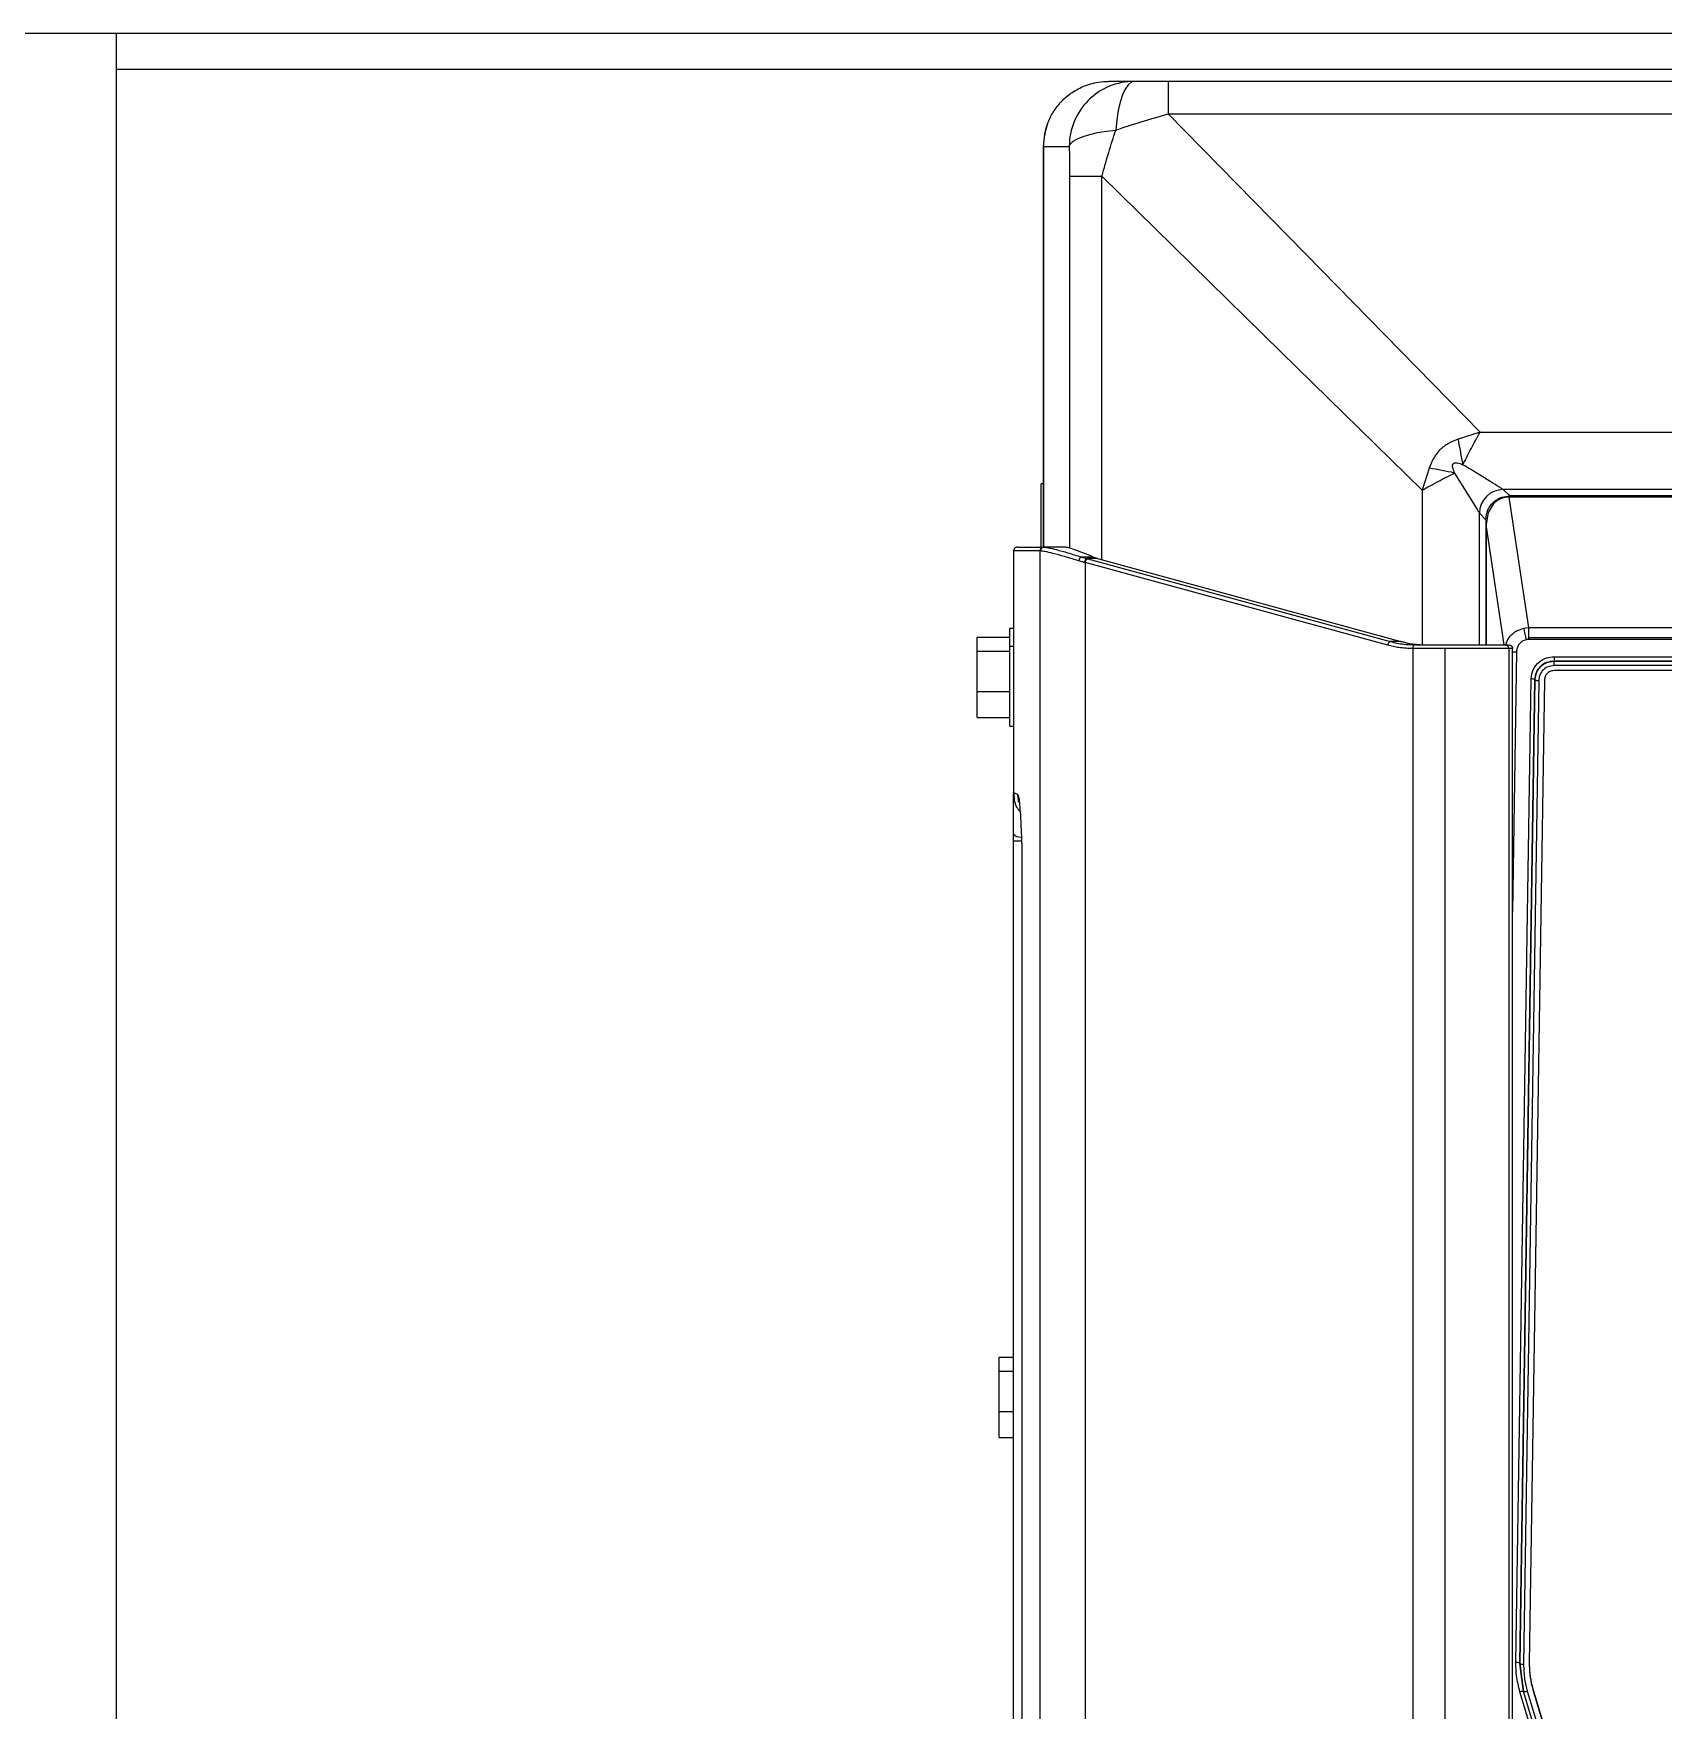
# Model space of a CAD drawing. Header units: millimetres. Extents: x -356 to 237, y 0 to 365.
# Drawn here: x 104.68 to 113.2, y 26.42 to 35.19 of the extents above; entities that cross this region are included whole.
import ezdxf

# ---------------------------------------------------------------- set-up
doc = ezdxf.new("R2010")
doc.units = ezdxf.units.MM

msp = doc.modelspace()

# ---------------------------------------------------------------- linework, layer by layer
at = {"color": 7, "linetype": 'Continuous', "lineweight": 25}
for p, q in [((171.1111, 35.187), (99.1111, 35.187)), ((105.1111, 10.0416), (105.1111, 35.187)), ((118.5796, 34.9995), (105.1111, 34.9995)), ((110.4301, 34.9371), (110.296, 34.9371)), ((110.6071, 34.9371), (110.4301, 34.9371)), ((110.6071, 34.9371), (110.6071, 34.7671)), ((114.1001, 34.9371), (110.6071, 34.9371)), ((110.6071, 34.7671), (114.0487, 34.7671)), ((109.9545, 34.5953), (109.9545, 32.503)), ((109.9556, 34.5953), (109.9545, 34.5953)), ((109.9556, 34.5971), (109.9556, 32.503)), ((109.9556, 34.5971), (110.0905, 34.5971)), ((109.9556, 32.503), (109.9556, 34.5971)), ((109.9556, 34.5971), (109.9556, 34.5971)), ((110.0917, 34.4413), (110.2612, 34.4413)), ((110.0917, 34.4413), (110.0917, 32.4978)), ((110.2612, 32.4366), (110.2612, 34.4413)), ((112.2376, 33.1037), (112.1229, 33.0666)), ((112.2376, 33.1037), (125.1714, 33.1037)), ((111.9719, 32.9156), (111.9348, 32.8008)), ((109.9545, 32.8332), (109.9445, 32.8332)), ((109.9445, 32.503), (109.9445, 32.8332)), ((111.9348, 32.8008), (111.9348, 31.993)), ((125.0505, 32.8044), (112.3586, 32.8044)), ((112.3923, 32.7707), (112.3586, 32.8044)), ((112.3061, 32.7273), (112.2802, 32.6847)), ((112.372, 32.7639), (112.3434, 32.7553)), ((112.3882, 32.7651), (112.4915, 32.083)), ((125.0209, 32.7651), (112.3882, 32.7651)), ((125.0167, 32.7707), (112.3923, 32.7707)), ((112.234, 32.6799), (112.2678, 32.6461)), ((112.234, 31.993), (112.234, 32.6799)), ((112.2678, 32.6461), (112.2678, 31.993)), ((112.2689, 32.6223), (112.2678, 32.6223)), ((112.2802, 32.6847), (112.2689, 32.6223)), ((112.3643, 31.993), (112.2689, 32.6223)), ((112.2689, 32.6223), (112.2689, 31.993)), ((109.9365, 32.483), (109.7996, 32.483)), ((109.7996, 32.483), (109.7996, 31.2203)), ((109.8196, 32.503), (109.9565, 32.503)), ((109.9365, 32.483), (109.9365, 24.123)), ((109.9397, 32.483), (109.9365, 32.483)), ((109.9565, 32.503), (109.9595, 32.503)), ((110.0679, 32.503), (109.9595, 32.503)), ((110.1546, 32.4514), (110.1834, 32.4429)), ((110.2163, 32.4514), (110.1546, 32.4514)), ((110.2381, 32.4429), (110.1834, 32.4429)), ((110.1873, 32.4418), (111.7679, 32.0102)), ((110.2381, 32.4429), (110.2163, 32.4514)), ((110.2381, 32.4429), (111.8236, 32.0102)), ((110.1734, 32.4224), (110.1734, 24.1836)), ((111.7558, 31.9902), (110.1734, 32.4224)), ((109.7996, 32.0775), (109.7796, 32.0775)), ((109.7796, 31.9864), (109.7796, 32.0775)), ((112.4662, 32.08), (112.4915, 32.083)), ((112.4915, 32.083), (117.0105, 32.083)), ((112.4915, 32.083), (112.4915, 32.031)), ((109.6096, 32.0329), (109.7796, 32.0329)), ((109.6096, 31.9598), (109.6096, 32.0329)), ((109.7796, 31.5675), (109.7796, 31.9864)), ((109.7796, 31.9864), (109.7996, 31.9864)), ((111.8236, 32.0102), (111.7679, 32.0102)), ((111.8959, 31.993), (112.3672, 31.993)), ((112.3672, 31.993), (112.3904, 31.993)), ((112.4915, 32.031), (112.4915, 32.0206)), ((112.4915, 32.031), (117.0105, 32.031)), ((117.0105, 32.0206), (112.4915, 32.0206)), ((109.6096, 31.7494), (109.6096, 31.9598)), ((109.6096, 31.9598), (109.7796, 31.9598)), ((111.8859, 31.973), (111.8859, 24.633)), ((112.0534, 31.973), (111.8859, 31.973)), ((112.0534, 31.973), (112.0534, 24.633)), ((112.3871, 31.973), (112.0534, 31.973)), ((112.3871, 31.973), (112.3871, 24.633)), ((112.4072, 31.973), (112.3871, 31.973)), ((112.4072, 24.633), (112.4072, 31.973)), ((112.4281, 31.9554), (112.4072, 30.598)), ((112.6242, 31.9306), (116.8071, 31.9306)), ((112.6242, 31.9306), (112.6242, 31.9075)), ((112.6242, 31.9075), (112.6242, 31.9074)), ((116.8071, 31.9075), (112.6242, 31.9075)), ((112.6242, 31.8843), (112.6242, 31.9074)), ((112.6242, 31.9074), (116.8071, 31.9074)), ((112.425, 26.6741), (112.5043, 31.8143)), ((112.5243, 31.8106), (112.445, 26.6704)), ((112.445, 26.6703), (112.5243, 31.8104)), ((112.5743, 31.8095), (112.495, 26.6693)), ((112.5243, 31.8104), (112.5243, 31.8106)), ((116.8071, 31.8843), (112.6242, 31.8843)), ((116.8071, 31.858), (112.6243, 31.858)), ((109.6096, 31.7494), (109.7796, 31.7494)), ((109.6096, 31.6121), (109.6096, 31.7494)), ((112.5443, 31.8067), (112.465, 26.6666)), ((109.6096, 31.6121), (109.7796, 31.6121)), ((109.7796, 31.5675), (109.7996, 31.5675)), ((109.7996, 31.2203), (109.8208, 31.2119)), ((109.7996, 31.2201), (109.7996, 31.2203)), ((109.7996, 31.0028), (109.7996, 31.2134)), ((109.7996, 30.9676), (109.7996, 31.0028)), ((109.7996, 25.6384), (109.7996, 30.9676)), ((109.7996, 30.9676), (109.8386, 30.9676)), ((109.8425, 30.9315), (109.8425, 25.6745)), ((109.843, 30.9292), (109.843, 25.6767)), ((109.7245, 28.2706), (109.7996, 28.2706)), ((109.7245, 28.1976), (109.7245, 28.2706)), ((109.7245, 27.9872), (109.7245, 28.1976)), ((109.7245, 28.1976), (109.7996, 28.1976)), ((109.7245, 27.9872), (109.7996, 27.9872)), ((109.7245, 27.8499), (109.7245, 27.9872)), ((109.7245, 27.8499), (109.7996, 27.8499)), ((112.445, 26.6704), (112.445, 26.6703)), ((112.445, 26.6704), (112.4527, 26.6145)), ((112.4528, 26.6143), (112.445, 26.6703)), ((112.4949, 26.6625), (112.4949, 26.659)), ((112.4527, 26.6145), (112.4654, 26.5235)), ((112.4654, 26.5234), (112.4528, 26.6143)), ((112.9991, 24.6774), (112.4462, 26.5213)), ((113.0183, 24.6796), (112.4654, 26.5236)), ((112.4846, 26.5255), (113.0375, 24.6816)), ((112.5133, 26.537), (113.0663, 24.6932)), ((112.5133, 26.537), (112.5133, 26.5336)), ((112.5133, 26.5336), (113.0663, 24.6898))]:
    msp.add_line(p, q, dxfattribs=at)
at = {"color": 7, "linetype": 'Continuous', "lineweight": 25, "flags": 128}
for points in [[(110.4301, 34.9371), (110.4136, 34.9325), (110.3977, 34.9188), (110.3826, 34.8965), (110.3688, 34.866), (110.3566, 34.8283), (110.3464, 34.7844), (110.3385, 34.7353), (110.3331, 34.6826)], [(109.979, 34.7218), (109.9611, 34.6616), (109.9545, 34.5953)], [(112.2376, 33.1037), (111.3245, 34.0352), (110.6071, 34.7671)], [(110.0905, 34.5971), (110.0972, 34.611), (110.1117, 34.6246), (110.1337, 34.6375), (110.1627, 34.6494), (110.1981, 34.6602), (110.2389, 34.6694), (110.2843, 34.6769), (110.3331, 34.6826)], [(110.2612, 34.4413), (111.1984, 33.5226), (111.9348, 32.8008)], [(112.1044, 32.8905), (112.1529, 32.8117), (112.1939, 32.7452), (112.2217, 32.6999), (112.2298, 32.6868), (112.234, 32.6799)], [(111.8959, 31.993), (111.894, 31.9926), (111.8921, 31.9915), (111.8904, 31.9896), (111.8888, 31.9871), (111.8876, 31.9841), (111.8867, 31.9806), (111.8861, 31.9769), (111.8859, 31.973)], [(112.4072, 31.9564), (112.4171, 31.9558), (112.4281, 31.9554)], [(109.8208, 31.2119), (109.8242, 31.1765), (109.8253, 31.1708)]]:
    msp.add_lwpolyline(points, dxfattribs=at)
at = {"color": 7, "linetype": 'Continuous', "lineweight": 25}
for centre, radius, start, end in [((110.4303, 34.5973), 0.3398, 90.03913, 180.03962), ((114.5578, 33.4593), 2.4664, 189.16188, 192.29739), ((111.5791, 30.4807), 2.4664, 77.70261, 80.83812), ((112.3597, 32.6788), 0.1256, 90.5098, 179.4902), ((109.9565, 32.483), 0.02, 90.04789, 180.03283), ((109.9596, 32.4831), 0.0199, 90.23619, 180.22954), ((113.4975, 32.2545), 1.046, 189.60462, 193.00334), ((112.3672, 31.973), 0.02, 359.88767, 89.89678), ((112.5085, 31.7814), 0.0331, 61.62626, 97.34889), ((112.54, 31.8396), 0.0332, 241.6401, 277.32446), ((109.8394, 31.0479), 0.0602, 228.56552, 268.32938), ((112.4292, 26.6412), 0.0332, 61.63584, 97.33931), ((112.4607, 26.6994), 0.0331, 241.61042, 277.35173), ((112.8992, 26.6628), 0.4043, 179.08348, 180.03966), ((112.9317, 26.6626), 0.4368, 180.00444, 196.70161), ((112.9317, 26.6591), 0.4367, 180.004, 196.70236), ((112.4592, 26.4939), 0.0303, 78.19666, 115.32725), ((112.4709, 26.556), 0.0333, 260.64311, 294.12435)]:
    msp.add_arc(centre, radius, start, end, dxfattribs=at)
for points, knots in [([(109.9556, 34.5971), (109.9603, 34.6404), (109.9674, 34.7065), (110.0101, 34.7855), (110.0528, 34.8382), (110.1068, 34.8826), (110.158, 34.9095), (110.2051, 34.9254), (110.247, 34.935), (110.2786, 34.9363), (110.296, 34.9371)], [0, 0, 0, 0, 0.242156, 0.368938, 0.499162, 0.622553, 0.75945, 0.822002, 0.902191, 1, 1, 1, 1]), ([(110.3331, 34.6826), (110.3775, 34.6974), (110.4682, 34.7276), (110.5602, 34.7537), (110.6071, 34.7671)], [0, 0, 0, 0, 0.489413, 1, 1, 1, 1]), ([(110.2612, 34.4413), (110.2728, 34.4825), (110.2955, 34.5633), (110.3207, 34.6434), (110.3331, 34.6826)], [0, 0, 0, 0, 0.5104763, 1, 1, 1, 1]), ([(110.0905, 34.5971), (110.0909, 34.5683), (110.0916, 34.5163), (110.0917, 34.4644), (110.0917, 34.4413)], [0, 0, 0, 0, 0.555001, 1, 1, 1, 1]), ([(112.1229, 33.0666), (112.1059, 33.0601), (112.0713, 33.0469), (112.0258, 33.0128), (111.9917, 32.9674), (111.9784, 32.9326), (111.9719, 32.9156)], [0, 0, 0, 0, 0.243757, 0.499162, 0.754991, 1, 1, 1, 1]), ([(112.148, 32.934), (112.1625, 32.963), (112.1912, 33.0202), (112.2223, 33.0761), (112.2376, 33.1037)], [0, 0, 0, 0, 0.506996, 1, 1, 1, 1]), ([(111.9348, 32.8008), (111.9624, 32.8162), (112.0183, 32.8473), (112.0755, 32.8759), (112.1044, 32.8905)], [0, 0, 0, 0, 0.493048, 1, 1, 1, 1]), ([(112.1044, 32.8905), (112.1005, 32.9004), (112.0951, 32.9139), (112.0936, 32.9302), (112.0954, 32.9369), (112.0979, 32.9406), (112.1016, 32.9431), (112.1084, 32.9448), (112.1246, 32.9434), (112.1381, 32.938), (112.148, 32.934)], [0, 0, 0, 0, 0.304339, 0.415395, 0.460101, 0.500509, 0.540733, 0.585342, 0.696925, 1, 1, 1, 1]), ([(112.3586, 32.8044), (112.3562, 32.8058), (112.3496, 32.8099), (112.3278, 32.8233), (112.2862, 32.8489), (112.2227, 32.888), (112.1742, 32.9178), (112.148, 32.934)], [0, 0, 0, 0, 0.032922, 0.094965, 0.309942, 0.625797, 1, 1, 1, 1]), ([(112.2678, 32.6461), (112.27, 32.6638), (112.2745, 32.7005), (112.3082, 32.7423), (112.3501, 32.7666), (112.3786, 32.7693), (112.3923, 32.7707)], [0, 0, 0, 0, 0.270606, 0.562313, 0.789379, 1, 1, 1, 1]), ([(112.3434, 32.7553), (112.3367, 32.7517), (112.3228, 32.7443), (112.3118, 32.7331), (112.3061, 32.7273)], [0, 0, 0, 0, 0.486297, 1, 1, 1, 1]), ([(112.3882, 32.7651), (112.3851, 32.765), (112.3797, 32.765), (112.3743, 32.7642), (112.372, 32.7639)], [0, 0, 0, 0, 0.560416, 1, 1, 1, 1]), ([(109.8196, 32.503), (109.8167, 32.5026), (109.8108, 32.5019), (109.8041, 32.4965), (109.8002, 32.4898), (109.7998, 32.4852), (109.7996, 32.483)], [0, 0, 0, 0, 0.270269, 0.562468, 0.789736, 1, 1, 1, 1]), ([(110.1391, 32.4321), (110.1146, 32.4394), (110.0702, 32.4527), (110.0114, 32.4687), (109.9696, 32.4795), (109.9474, 32.4821), (109.9397, 32.483)], [0, 0, 0, 0, 0.372918, 0.674596, 0.88747, 1, 1, 1, 1]), ([(109.9595, 32.503), (109.967, 32.5021), (109.9887, 32.4995), (110.0295, 32.4886), (110.087, 32.4724), (110.1305, 32.4589), (110.1546, 32.4514)], [0, 0, 0, 0, 0.111857, 0.32407, 0.624662, 1, 1, 1, 1]), ([(110.2163, 32.4514), (110.1979, 32.4589), (110.1651, 32.4723), (110.1214, 32.4885), (110.0905, 32.4994), (110.0736, 32.5021), (110.0679, 32.503)], [0, 0, 0, 0, 0.377223, 0.675666, 0.888882, 1, 1, 1, 1]), ([(110.1546, 32.4514), (110.1531, 32.4511), (110.1505, 32.4506), (110.1476, 32.4483), (110.1452, 32.4458), (110.1431, 32.4427), (110.1408, 32.4382), (110.1398, 32.4345), (110.1391, 32.4321)], [0, 0, 0, 0, 0.178255, 0.29292, 0.423874, 0.566872, 0.715246, 1, 1, 1, 1]), ([(110.1691, 32.4235), (110.1634, 32.425), (110.1534, 32.4278), (110.1435, 32.4308), (110.1391, 32.4321)], [0, 0, 0, 0, 0.565427, 1, 1, 1, 1]), ([(110.1834, 32.4429), (110.182, 32.4426), (110.1796, 32.4421), (110.1769, 32.4397), (110.1748, 32.4372), (110.1729, 32.4341), (110.1707, 32.4296), (110.1697, 32.4259), (110.1691, 32.4235)], [0, 0, 0, 0, 0.167561, 0.279265, 0.40961, 0.554134, 0.705847, 1, 1, 1, 1]), ([(110.1734, 32.4224), (110.1726, 32.4226), (110.1712, 32.4229), (110.1697, 32.4233), (110.1691, 32.4235)], [0, 0, 0, 0, 0.560724, 1, 1, 1, 1]), ([(110.1873, 32.4418), (110.1859, 32.4414), (110.1825, 32.4406), (110.1787, 32.4358), (110.1753, 32.4298), (110.174, 32.4249), (110.1734, 32.4224)], [0, 0, 0, 0, 0.173709, 0.406701, 0.691667, 1, 1, 1, 1]), ([(110.1834, 32.4429), (110.1841, 32.4427), (110.1854, 32.4423), (110.1868, 32.442), (110.1873, 32.4418)], [0, 0, 0, 0, 0.559123, 1, 1, 1, 1]), ([(112.3736, 31.9919), (112.3742, 31.9959), (112.3771, 32.0134), (112.3959, 32.0403), (112.427, 32.0677), (112.4532, 32.0759), (112.4662, 32.08)], [0, 0, 0, 0, 0.088442, 0.394079, 0.701123, 1, 1, 1, 1]), ([(111.7679, 32.0102), (111.7665, 32.0098), (111.7642, 32.0093), (111.7619, 32.0068), (111.7596, 32.0036), (111.7578, 31.9995), (111.7565, 31.9948), (111.7561, 31.9918), (111.7558, 31.9902)], [0, 0, 0, 0, 0.166384, 0.274439, 0.402075, 0.638182, 0.804123, 1, 1, 1, 1]), ([(111.8859, 31.973), (111.8614, 31.974), (111.8272, 31.9755), (111.784, 31.983), (111.7652, 31.9878), (111.7558, 31.9902)], [0, 0, 0, 0, 0.559127, 0.779217, 1, 1, 1, 1]), ([(111.7679, 32.0102), (111.7796, 32.0071), (111.8031, 32.0008), (111.846, 31.9951), (111.877, 31.9938), (111.8959, 31.993)], [0, 0, 0, 0, 0.281338, 0.561197, 1, 1, 1, 1]), ([(111.8236, 32.0102), (111.8302, 32.0089), (111.8434, 32.0064), (111.8609, 32.0007), (111.8787, 31.9985), (111.8988, 31.9959), (111.9236, 31.9934), (111.9421, 31.9931), (111.9516, 31.993)], [0, 0, 0, 0, 0.15744, 0.3101, 0.423785, 0.57123, 0.779292, 1, 1, 1, 1]), ([(112.3904, 31.993), (112.3949, 31.9917), (112.4007, 31.99), (112.4046, 31.984), (112.4061, 31.9804), (112.407, 31.9767), (112.4071, 31.9742), (112.4072, 31.973)], [0, 0, 0, 0, 0.464499, 0.600382, 0.737445, 0.871854, 1, 1, 1, 1]), ([(112.4783, 32.0192), (112.4709, 32.0166), (112.4554, 32.0114), (112.4393, 31.9942), (112.4299, 31.9748), (112.4287, 31.9618), (112.4281, 31.9554)], [0, 0, 0, 0, 0.268147, 0.554581, 0.781883, 1, 1, 1, 1]), ([(112.4915, 32.0206), (112.4891, 32.0205), (112.4846, 32.0204), (112.4803, 32.0195), (112.4783, 32.0192)], [0, 0, 0, 0, 0.560396, 1, 1, 1, 1]), ([(112.5043, 31.8143), (112.5066, 31.8308), (112.5115, 31.8654), (112.544, 31.9043), (112.584, 31.9268), (112.6112, 31.9294), (112.6242, 31.9306)], [0, 0, 0, 0, 0.268592, 0.559945, 0.788021, 1, 1, 1, 1]), ([(112.6242, 31.9075), (112.6109, 31.906), (112.585, 31.9031), (112.5526, 31.8808), (112.5294, 31.8493), (112.526, 31.8237), (112.5243, 31.8106)], [0, 0, 0, 0, 0.258365, 0.502393, 0.745091, 1, 1, 1, 1]), ([(112.5243, 31.8104), (112.526, 31.8235), (112.5295, 31.8491), (112.5527, 31.8807), (112.585, 31.9029), (112.6109, 31.9059), (112.6242, 31.9074)], [0, 0, 0, 0, 0.254719, 0.497422, 0.741537, 1, 1, 1, 1]), ([(112.6242, 31.8843), (112.613, 31.8829), (112.5897, 31.8801), (112.563, 31.8593), (112.5472, 31.8332), (112.5452, 31.8153), (112.5443, 31.8067)], [0, 0, 0, 0, 0.272323, 0.564801, 0.791055, 1, 1, 1, 1]), ([(112.6243, 31.858), (112.6169, 31.8571), (112.6024, 31.8553), (112.5862, 31.8424), (112.5763, 31.8266), (112.5749, 31.8153), (112.5743, 31.8095)], [0, 0, 0, 0, 0.285589, 0.5604, 0.776746, 1, 1, 1, 1]), ([(109.7996, 31.2201), (109.8013, 31.1934), (109.8036, 31.1562), (109.8268, 31.1282), (109.8334, 31.1203)], [0, 0, 0, 0, 0.714894, 1, 1, 1, 1]), ([(109.8208, 31.2119), (109.8227, 31.2069), (109.829, 31.1896), (109.8306, 31.152), (109.836, 31.0933), (109.8393, 31.0169), (109.8417, 30.9594), (109.843, 30.9292)], [0, 0, 0, 0, 0.056365, 0.193697, 0.392407, 0.681198, 1, 1, 1, 1]), ([(109.8401, 30.9984), (109.8401, 30.998), (109.8398, 30.9749), (109.8414, 30.9519), (109.843, 30.9292)], [0, 0, 0, 0, 0.017456, 1, 1, 1, 1]), ([(112.4462, 26.5213), (112.4391, 26.5494), (112.4264, 26.5996), (112.4254, 26.6514), (112.425, 26.6741)], [0, 0, 0, 0, 0.560148, 1, 1, 1, 1]), ([(112.465, 26.6666), (112.4657, 26.6398), (112.4671, 26.592), (112.4792, 26.5459), (112.4846, 26.5255)], [0, 0, 0, 0, 0.559838, 1, 1, 1, 1])]:
    msp.add_open_spline(points, degree=3, knots=knots, dxfattribs=at)

doc.saveas('drawing.dxf')
